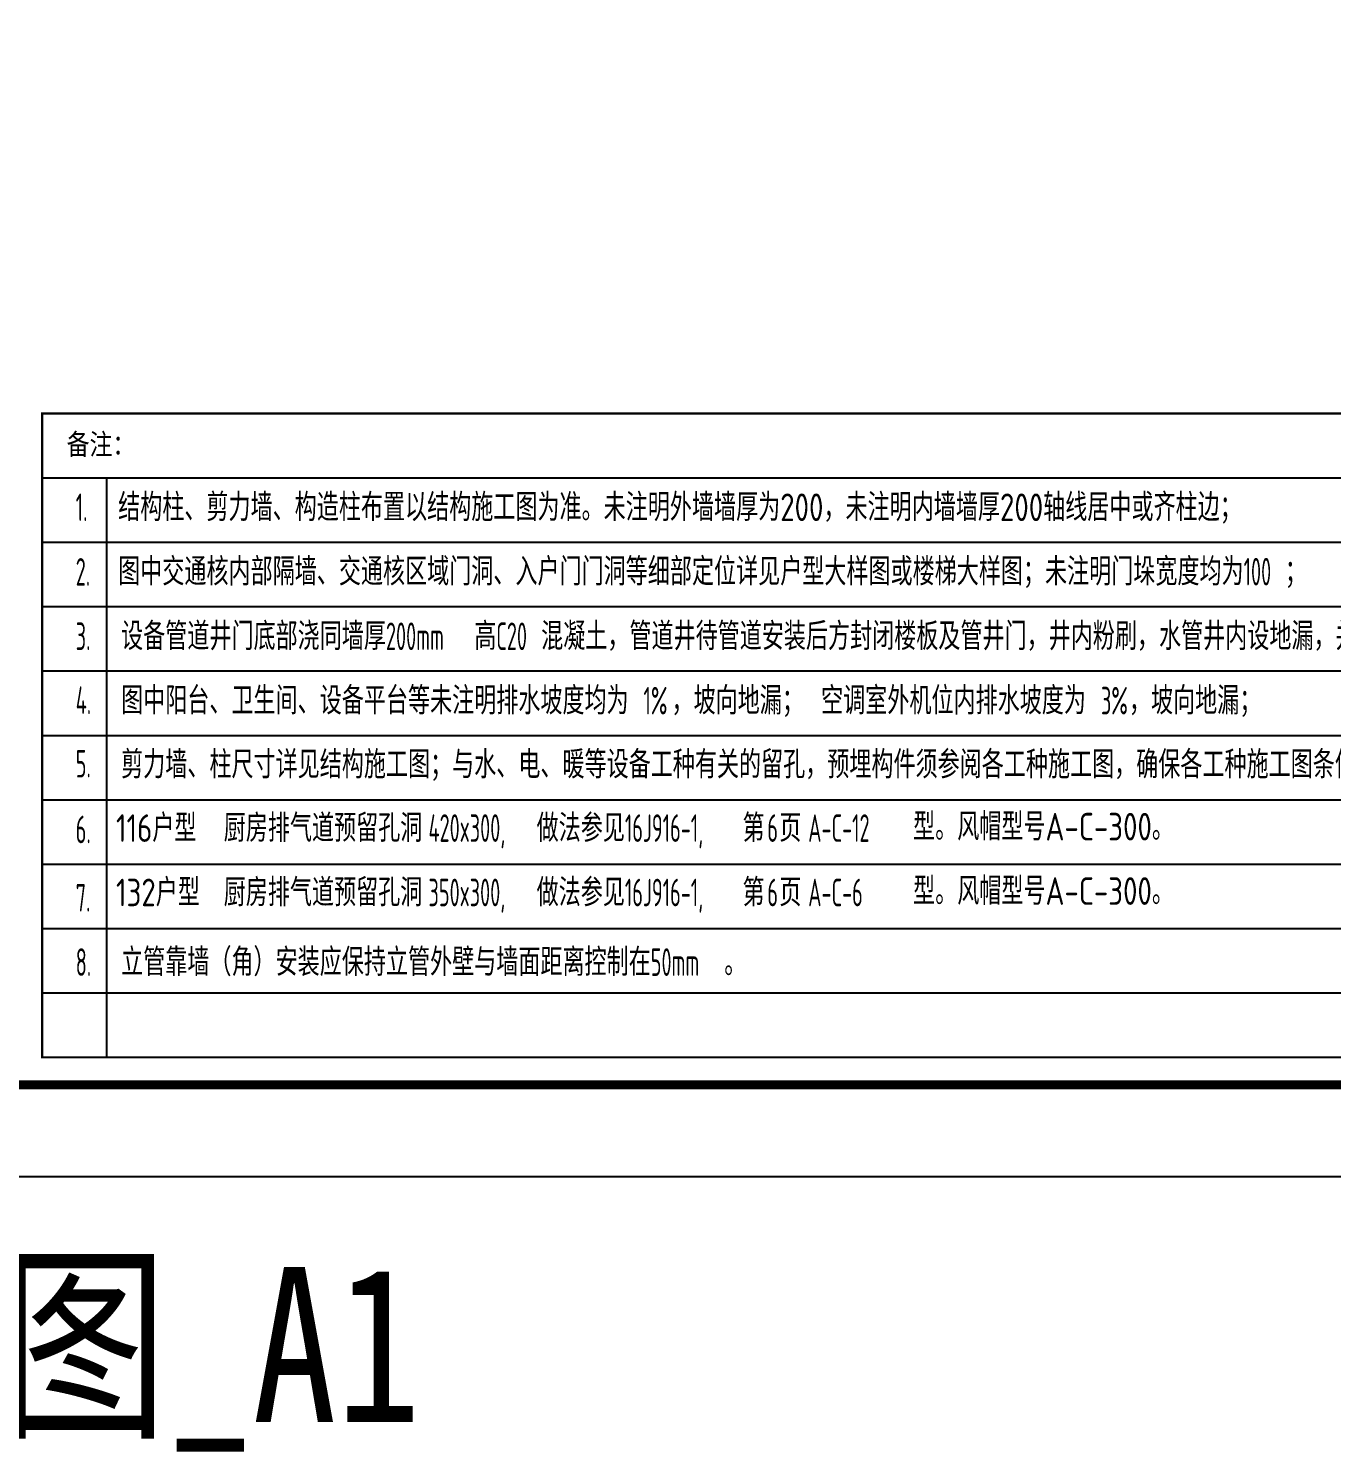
# Model space of a CAD drawing. Extents: x -518115 to 389031, y -209821 to 1628073.
# Drawn here: x 15451 to 29623, y 253429 to 268900 of the extents above; entities that cross this region are included whole.
import ezdxf

# ---------------------------------------------------------------- set-up
doc = ezdxf.new("R2010")
doc.units = 0
doc.header["$LTSCALE"] = 1000
doc.header["$MEASUREMENT"] = 0
for name, color, linetype in [('C-Sheet-图框', 101, 'Continuous'), ('PUB_TEXT', 4, 'Continuous'), ('图框', 140, 'Continuous'), ('导图字', 7, 'Continuous')]:
    doc.layers.add(name, color=color, linetype=linetype)
doc.layers.add('yichutu', color=7, linetype='Continuous', true_color=0xffffff, plot=False)
doc.styles.add('宋体', font='', dxfattribs={"height": 50})
doc.styles.add('房间名称', font='TSSDENG', dxfattribs={"width": 0.8, "bigfont": 'HZTXT'})
doc.styles.add('黑体', font='')
doc.styles.get('宋体').set_extended_font_data('SimSun')
doc.styles.get('黑体').set_extended_font_data('SimHei')

# ---------------------------------------------------------------- blocks, each defined once
blk = doc.blocks.new('TK')
at = {"layer": '图框'}
blk.add_lwpolyline([(465375, 548714), (549475, 548714), (549475, 489314), (465375, 489314)], close=True, dxfattribs=at)
blk.add_lwpolyline([(465375, 548714), (549475, 548714), (549475, 489314), (465375, 489314)], close=True, dxfattribs=at)
at = {"layer": '图框', "const_width": 100}
blk.add_lwpolyline([(548475, 490314), (548475, 547714), (467875, 547714), (467875, 490314)], close=True, dxfattribs=at)
blk = doc.blocks.new('yct-841-594-84100-59399.9999999999-100-1000.0')
at = {"layer": 'yichutu', "color": 7, "true_color": 0xffffff}
blk.add_lwpolyline([(0, 0), (0, 59400), (84100, 59400), (84100, 0)], close=True, dxfattribs=at)

msp = doc.modelspace()

# ---------------------------------------------------------------- linework, layer by layer
at = {"layer": 'C-Sheet-图框', "color": 0}
for p, q in [((15601, 264015.2), (32717.9, 264015.2)), ((16301, 264015.2), (16301, 257715.2)), ((15601, 263315.2), (32717.9, 263315.2)), ((15601, 262615.2), (32717.9, 262615.2)), ((15601, 261915.2), (32717.9, 261915.2)), ((15601, 261215.2), (32717.9, 261215.2)), ((15601, 260515.2), (32717.9, 260515.2)), ((15601, 259815.2), (32717.9, 259815.2)), ((15601, 259115.2), (32717.9, 259115.2)), ((15601, 258415.2), (32717.9, 258415.2))]:
    msp.add_line(p, q, dxfattribs=at)
at = {"layer": 'C-Sheet-图框', "color": 0, "const_width": 24}
msp.add_lwpolyline([(15601, 257715.2), (15601, 264715.2), (32717.9, 264715.2), (32717.9, 257715.2)], close=True, dxfattribs=at)

# ---------------------------------------------------------------- block references
msp.add_blockref('TK', (-466360.9, -232898.5))
at = {"layer": 'yichutu'}
msp.add_blockref('yct-841-594-84100-59399.9999999999-100-1000.0', (-985.9, 256415.2), dxfattribs=at)

# ---------------------------------------------------------------- texts
at = {"layer": 'PUB_TEXT', "color": 2}
for s, height, style, width, p in [('备注：', 227.85, '宋体', 0.8, (15866.6, 264266.6)), ('厨房排气道预留孔洞', 300, '房间名称', 0.8, (17574.5, 260057)), ('做法参见', 300, '房间名称', 0.8, (20977.8, 260057)), ('第', 300, '房间名称', 0.8, (23217.8, 260057)), ('型。风帽型号A-C-300。', 300, '房间名称', 0.8, (25072.4, 260072.2)), ('420x300,', 300, '房间名称', 0.56, (19801.8, 260057)), ('16J916-1,', 300, '房间名称', 0.56, (21937.8, 260057)), ('6', 300, '房间名称', 0.56, (23486.7, 260057)), ('页', 300, '房间名称', 0.8, (23617.8, 260057)), ('A-C-12', 300, '房间名称', 0.56, (23931.5, 260057)), ('厨房排气道预留孔洞', 300, '房间名称', 0.8, (17574.5, 259357)), ('350x300,', 300, '房间名称', 0.56, (19801.8, 259357)), ('做法参见', 300, '房间名称', 0.8, (20977.8, 259357)), ('16J916-1,', 300, '房间名称', 0.56, (21937.8, 259357)), ('第', 300, '房间名称', 0.8, (23217.8, 259357)), ('6', 300, '房间名称', 0.56, (23486.7, 259357)), ('页', 300, '房间名称', 0.8, (23617.8, 259357)), ('A-C-6', 300, '房间名称', 0.56, (23931.5, 259357)), ('型。风帽型号A-C-300。', 300, '房间名称', 0.8, (25072.4, 259372.2))]:
    msp.add_text(s, height=height, dxfattribs=dict(at, style=style, width=width)).set_placement(p)
at = {"layer": 'PUB_TEXT', "style": '房间名称'}
for s, width, p in [('1.', 0.56, (15965, 263544.7)), ('结构柱、剪力墙、构造柱布置以结构施工图为准。未注明外墙墙厚为200，未注明内墙墙厚200轴线居中或齐柱边；', 0.8, (16426.9, 263544.7)), ('图中交通核内部隔墙、交通核区域门洞、入户门门洞等细部定位详见户型大样图或楼梯大样图；未注明门垛宽度均为', 0.8, (16426.9, 262844.7)), ('2.', 0.56, (15965, 262842.3)), ('100', 0.56, (28666.9, 262844.7)), ('；', 0.8, (29114.9, 262844.7)), ('3.', 0.56, (15965, 262142.3)), ('设备管道井门底部浇同墙厚', 0.8, (16458.9, 262142.3)), ('200mm', 0.56, (19338.9, 262142.3)), ('高', 0.8, (20298.9, 262142.3)), ('C20', 0.56, (20538.9, 262142.3)), ('混凝土，管道井待管道安装后方封闭楼板及管井门，井内粉刷，水管井内设地漏，并以1%%%向地漏找坡；', 0.8, (21026.9, 262142.3)), ('图中阳台、卫生间、设备平台等未注明排水坡度均为', 0.8, (16458.9, 261442.3)), ('空调室外机位内排水坡度为', 0.8, (24072, 261442.3)), ('4.', 0.56, (15965, 261447.1)), ('1%', 0.56, (22140.5, 261442.3)), ('，坡向地漏；', 0.8, (22444.5, 261442.3)), ('3%%%', 0.56, (27115.7, 261442.3)), ('，坡向地漏；', 0.8, (27419.7, 261442.3)), ('5.', 0.56, (15965, 260757)), ('剪力墙、柱尺寸详见结构施工图；与水、电、暖等设备工种有关的留孔，预埋构件须参阅各工种施工图，确保各工种施工图条件闭合完全后方可施工；', 0.8, (16458.9, 260747.1)), ('6.', 0.56, (15965, 260042.3)), ('7.', 0.56, (15965, 259299.8)), ('8.', 0.56, (15965, 258599.8)), ('立管靠墙（角）安装应保持立管外壁与墙面距离控制在', 0.8, (16458.9, 258599.8)), ('50mm', 0.56, (22218.9, 258599.8)), ('。', 0.8, (23018.9, 258599.8))]:
    msp.add_text(s, height=300, dxfattribs=dict(at, width=width)).set_placement(p)
at = {"layer": 'PUB_TEXT', "color": 6, "style": '房间名称', "width": 0.8}
for s, p in [('116户型', (16403.2, 260057)), ('132户型', (16403.2, 259357))]:
    msp.add_text(s, height=300, dxfattribs=at).set_placement(p)
at = {"layer": '导图字', "color": 1, "style": '黑体', "width": 0.8}
msp.add_text('建施_14_九层平面图_A1', height=1682.363, dxfattribs=at).set_placement((457.3, 253751.7))

doc.saveas('drawing.dxf')
